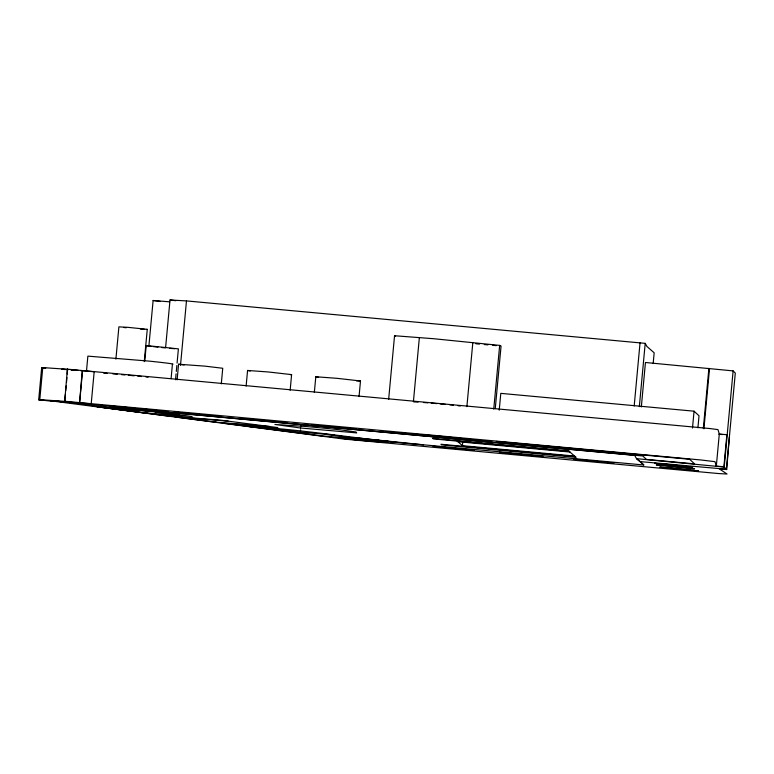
<?xml version="1.0" encoding="UTF-8"?>
<svg xmlns="http://www.w3.org/2000/svg" width="774" height="774" viewBox="0 0 774 774"><rect width="100%" height="100%" fill="white"/><g stroke="black" fill="none" stroke-linecap="round" stroke-linejoin="round"><path stroke-width="1.16" d="M38.7 399.761L41.67 367.708L45.753 368.037L42.764 367.592L39.784 399.645L42.783 400.09L38.7 399.761L51.345 401.193M65.384 394.237L64.716 401.358L67.386 369.159L709.71 428.525L717.982 429.618L719.298 434.021L716.327 466.074L723.903 466.77L726.709 469.547L729.35 437.175M65.713 390.677L66.148 385.926M66.487 382.366L66.922 377.615M67.251 374.055L67.386 369.159M82.267 370.533L79.596 402.732L82.566 370.678M86.533 370.553L87.868 356.127L149.566 361.158A43.363 0.909 5.3 0 1 172.418 364.235L171.093 378.66M115.897 359.165L118.896 326.87L127.962 327.344L147.263 329.347L144.264 361.632M144.777 360.974L146.209 345.533L178.397 348.861L177.072 363.112M148.908 345.843L153.117 300.496L169.69 301.831M165.588 347.719L170.019 299.983L186.476 300.912L645.206 343.356L646.938 346.462L654.165 352.799L653.169 363.538M175.534 379.734L176.085 373.794M176.308 371.423L176.859 365.483M177.12 379.86L178.571 364.235L204.887 366.131L222.738 368.269L221.296 383.894M180.497 365.367L186.476 300.912M269.546 426.513L215.588 422.169L215.811 419.798M246.122 386.091L247.574 370.456L268.336 371.975L291.604 374.616L290.163 390.241M300.554 428.012L274.886 424.452L305.769 426.484A41.303 0.861 5.3 0 1 340.541 429.851L355.963 431.979L356.717 432.898L300.554 428.012L300.776 425.623M334.591 434.978L300.38 432.221L300.602 429.822M314.35 392.389L315.802 376.764L336.932 378.312L360.491 380.982L359.039 396.607M388.645 399.442L394.547 335.732L433.837 338.731L499.665 345.398L501.059 346.084L495.263 408.585M413.413 401.696L419.324 337.986M569.248 451.436L433.285 438.897L432.608 438.316L568.6 450.855L569.964 452.026L457.869 441.683L457.241 441.103L463.133 446.308L462.407 445.689L462.746 442.128M466.877 406.65L472.788 342.94M493.754 409.107L499.665 345.398M499.23 410.191L500.797 393.366L694.055 411.188L699.028 415.793L697.916 427.809M634.187 405.992L640.05 342.737M639.343 406.611L645.206 343.356M641.327 406.96L645.448 362.493L733.123 370.891L735.3 373.068L726.38 469.228L640.388 461.633L636.528 458.653L634.796 455.538L629.639 454.928L176.066 413.103L159.608 412.165L192.107 416.557L142.706 412.687L96.963 406.698L163.72 412.474L133.351 409.223L140.258 409.649L492.138 442.244L490.745 441.557L437.184 435.965L385.626 431.892L386.623 432.54M692.498 428.012L694.055 411.188M703.324 428.428L708.897 368.327M703.924 428.815L709.506 368.714M723.903 466.77L726.873 434.717L719.298 434.021M733.123 370.891L724.203 467.061L636.528 458.653L643.765 464.981L423.562 444.818C365.164 440.28 307.433 429.696 248.918 426.493M42.764 367.592L67.696 369.304M39.784 399.645L64.716 401.358M146.441 329.482L147.263 329.347M83.534 403.815L84.337 403.757L65.335 402.093L152.691 410.046L172.447 412.968L155.216 412.145L179.732 415.338L163.575 414.032L170.251 414.903M290.095 374.635L291.604 374.616M360.491 380.982L356.543 380.856M88.749 404.367L83.408 404.202L93.625 405.866L134.715 409.968A42.899 0.9 5.3 0 0 167.977 412.319A43.363 0.909 5.3 0 0 145.106 409.243M96.963 406.698L167.29 415.89L220.658 420.185L277.798 427.587L223.628 423.214L321.017 435.83L395.601 442.138L359.368 438.694L324.693 434.185M413.993 401.899L418.047 402.112M68.954 369.595L61.852 369.217L65.384 369.585M726.709 469.547L719.336 468.87L727.038 474.017L718.823 473.572L344.498 439.119L51.026 400.855L65.945 402.006M51.026 400.855L91.206 403.805L94.176 371.752L80.525 370.611M144.603 329.366L140.413 329.056M169.67 348.358L174.634 348.706M71.082 370.117L74.343 370.359M423.475 402.499L427.896 402.838M103.687 373.165L107.122 373.436M228.436 421.191L174.847 416.867L215.588 422.169M112.849 373.881L117.222 374.268M431.234 403.128L436.807 403.622M109.879 405.944L127.652 407.521M475.875 343.762L479.474 344.101M484.272 344.536L487.872 344.865M492.661 345.31L496.26 345.639M71.295 369.769L78.213 370.398M718.911 434.243L722.452 434.562M64.416 401.213L701.138 459.998L715.002 461.672L716.327 466.074M462.407 445.689L574.463 456.021L575.875 457.221L441.577 444.837L440.948 444.266L575.208 456.65M358.323 438.055L423.562 444.818M440.154 403.912L445.524 404.434M449.82 404.85L453.293 405.218M146.305 345.862L150.978 346.365M153.31 346.617L157.983 347.11M161.495 347.487L164.997 347.865M372.923 439.758L379.995 440.522M123.888 327.489L126.21 327.75M457.918 405.702L460.317 405.982M184.164 364.98L178.571 364.235M381.195 441.315L387.948 442.244L373.145 441.412A24.662 0.513 5.3 0 1 350.206 439.255L344.207 438.587A24.816 0.522 5.3 0 1 339.341 437.658M454.948 437.755L462.91 438.752M170.019 299.983L175.814 300.728M153.117 300.496L160.141 301.405M41.67 367.708L44.021 368.018M268.51 428.07L300.38 432.221M318.617 377.325L315.802 376.764M250.321 371.007L247.574 370.456M394.547 335.732L395.543 336.38M568.6 450.855L575.875 457.221M640.388 461.633L643.765 464.981M121.595 374.645A42.86 0.9 5.3 0 1 124.962 374.945M128.368 375.264A42.86 0.9 5.3 0 1 134.192 375.806M137.801 376.154A42.86 0.9 5.3 0 1 141.371 376.503M145.928 376.967A42.86 0.9 5.3 0 1 148.076 377.19M112.037 406.872L111.456 407.008L139.833 409.475L112.037 406.872M176.201 412.213L174.111 412.319L218.278 416.344L176.201 412.213M287.144 422.691L243.113 418.541L287.144 422.691M356.03 429.067L335.848 427.654L311.341 424.849L356.03 429.067M575.604 459.282L573.766 459.253L613.821 463.075L575.604 459.282M435.007 446.404L433.082 446.366L474.027 450.274L435.007 446.404M501.533 452.471L499.433 452.432L542.961 456.583L501.533 452.471M670.236 467.777L659.787 467.061L698.574 470.94L670.236 467.777M664.837 464.042L654.523 463.326L692.749 467.148L664.837 464.042M666.666 465.629L656.265 464.903L694.646 468.754L666.666 465.629M689.595 459.263L496.337 441.441L497.547 442.583L642.759 455.973L646.522 459.437L694.568 463.868L689.595 459.263"/></g></svg>
